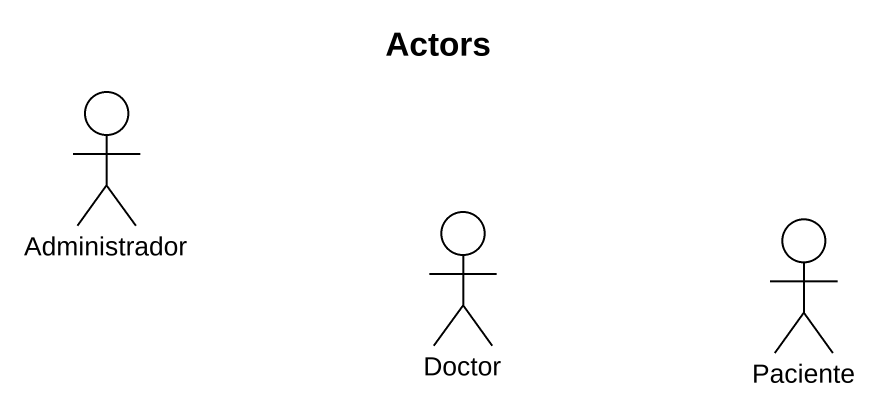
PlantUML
@startuml
title Actors
actor Administrador
actor Doctor
actor Paciente
@enduml
